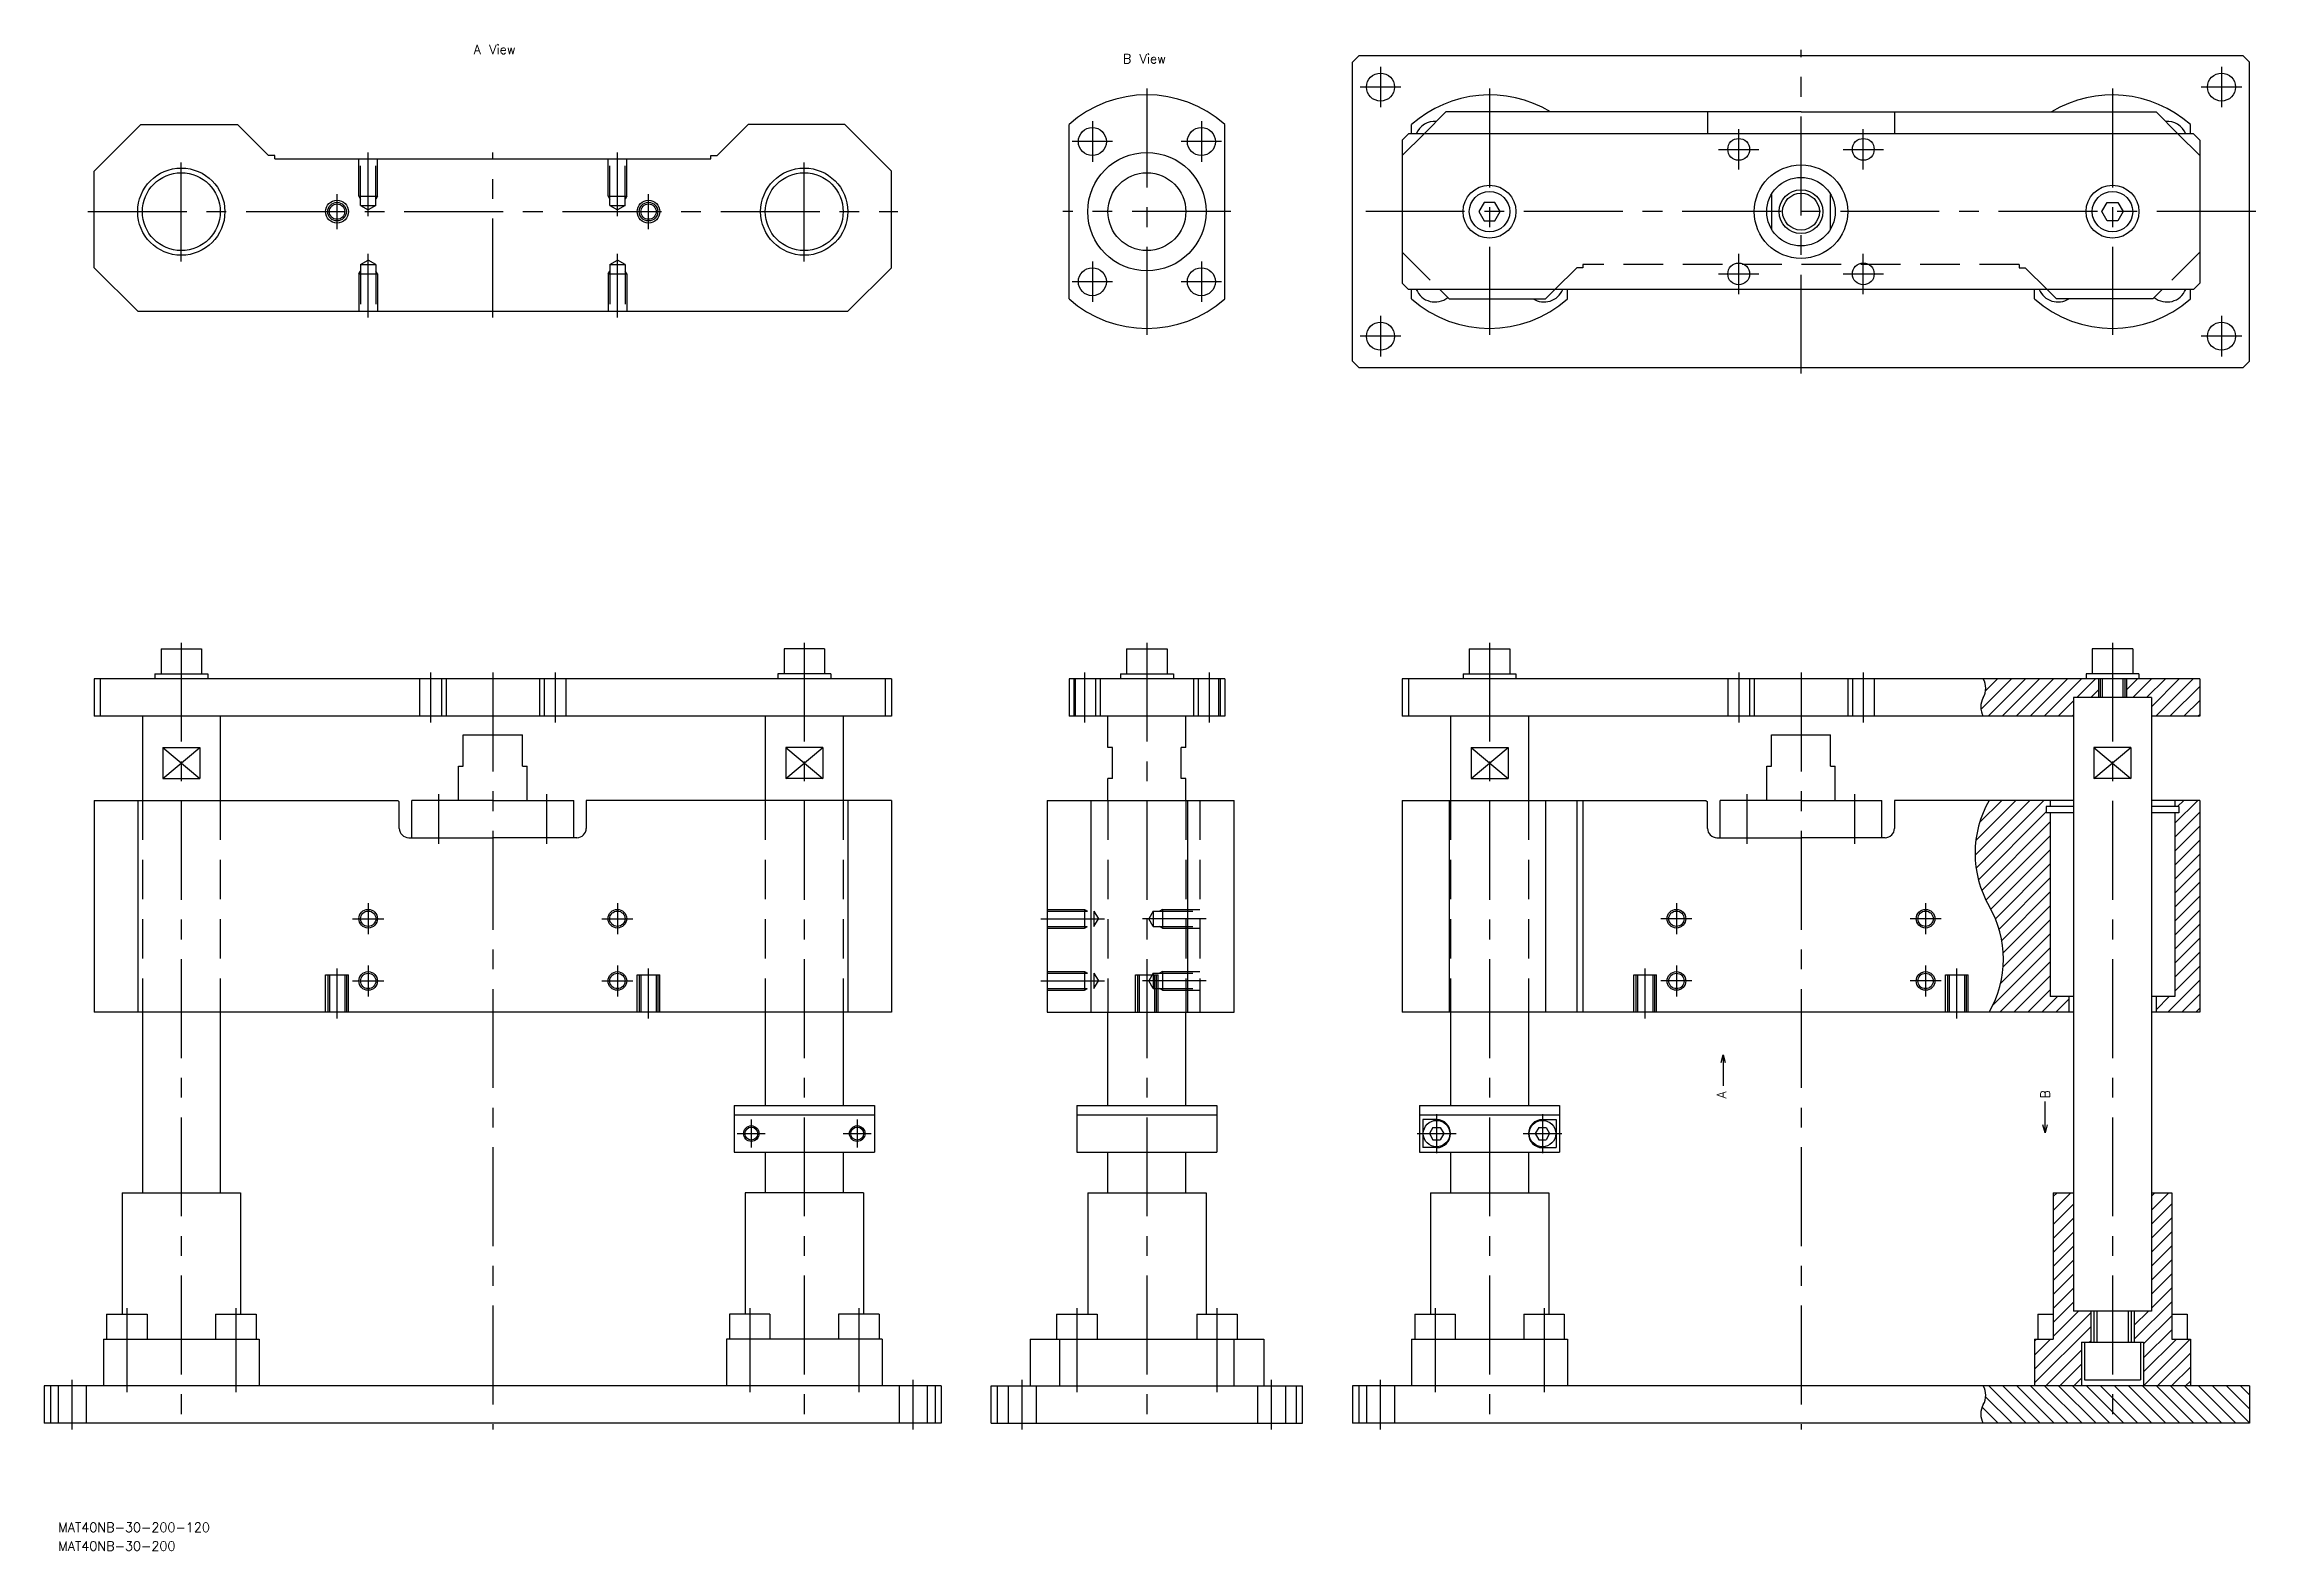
# Model space of a CAD drawing. Extents: x -354 to 356, y -430 to 54.
import ezdxf

# ---------------------------------------------------------------- set-up
doc = ezdxf.new("R2010")
doc.units = 0
doc.linetypes.add('CENTER', pattern=[50.8, 31.75, -6.35, 6.35, -6.35])
doc.linetypes.add('DASHED', pattern=[19.05, 12.7, -6.35])
doc.layers.get('0').update_dxf_attribs({"linetype": 'CONTINUOUS'})
doc.layers.add('CENTER', color=1, linetype='CENTER')
doc.styles.get("Standard").update_dxf_attribs({"font": 'txt.shx', "height": 3, "bigfont": 'bigfont.shx'})

# ---------------------------------------------------------------- blocks, each defined once
blk = doc.blocks.new('*U4')
at = {"color": 7, "linetype": 'CONTINUOUS'}
blk.add_text('MAT40NB-30-200-120', height=3, dxfattribs=at).set_placement((-349.54, -423.91))
blk = doc.blocks.new('*U5')
at = {"color": 7, "linetype": 'CONTINUOUS'}
blk.add_text('MAT40NB-30-200', height=3, dxfattribs=at).set_placement((-349.54, -429.93))
blk = doc.blocks.new('_OPEN30')
at = {"color": 0, "linetype": 'BYBLOCK'}
for p, q in [((-1, 0.27), (0, 0)), ((0, 0), (-1, -0.27)), ((0, 0), (-1, 0))]:
    blk.add_line(p, q, dxfattribs=at)
blk = doc.blocks.new('*U6')
at = {"color": 137, "linetype": 'CONTINUOUS'}
blk.add_lwpolyline([(185, -273.198), (185, -280.698)], dxfattribs=at)
at = {"color": 137, "linetype": 'CONTINUOUS', "xscale": 2.5, "yscale": 2.5, "zscale": 2.5, "rotation": 90}
blk.add_blockref('_OPEN30', (185, -270.698), dxfattribs=at)
blk = doc.blocks.new('*U7')
at = {"color": 137, "linetype": 'CONTINUOUS'}
blk.add_lwpolyline([(288.36, -293.2), (288.36, -285.7)], dxfattribs=at)
at = {"color": 137, "linetype": 'CONTINUOUS', "xscale": 2.5, "yscale": 2.5, "zscale": 2.5, "rotation": 270}
blk.add_blockref('_OPEN30', (288.36, -295.7), dxfattribs=at)
blk = doc.blocks.new('*U8')
at = {"color": 137, "linetype": 'CONTINUOUS'}
blk.add_text('A View', height=3, dxfattribs=at).set_placement((-216.13, 50.61))
blk = doc.blocks.new('*U9')
at = {"color": 137, "linetype": 'CONTINUOUS'}
blk.add_text('B View', height=3, dxfattribs=at).set_placement((-7.73, 47.61))
blk = doc.blocks.new('*U10')
at = {"color": 137, "linetype": 'CONTINUOUS'}
blk.add_text('A', height=3, rotation=90, dxfattribs=at).set_placement((186.02, -284.75))
blk = doc.blocks.new('*U11')
at = {"color": 137, "linetype": 'CONTINUOUS'}
blk.add_text('B', height=3, rotation=90, dxfattribs=at).set_placement((289.93, -284.75))

msp = doc.modelspace()

# ---------------------------------------------------------------- linework, layer by layer
at = {"color": 7, "linetype": 'CONTINUOUS'}
for p, q in [((66, 48), (68, 50)), ((352, 50), (68, 50)), ((354, 48), (352, 50)), ((66, -48), (66, 48)), ((354, -48), (354, 48)), ((96, 32), (89, 25)), ((210, 32), (96, 32)), ((180, 32), (180, 25)), ((210, 32), (324, 32)), ((240, 32), (240, 25)), ((324, 32), (331, 25)), ((-338, 13), (-323, 28)), ((-323, 28), (-292, 28)), ((-282, 18), (-292, 28)), ((-138, 18), (-128, 28)), ((-97, 28), (-128, 28)), ((-82, 13), (-97, 28)), ((-25, -27.95), (-25, 27.95)), ((25, -27.95), (25, 27.95)), ((82, 23), (84, 25)), ((82, 23), (82, -23)), ((336, 25), (84, 25)), ((85, 25), (85, 27.95)), ((335, 25), (335, 27.95)), ((338, 23), (336, 25)), ((338, 23), (338, -23)), ((-280, 18), (-282, 18)), ((-280, 17), (-280, 18)), ((-280, 17), (-140, 17)), ((-140, 17), (-140, 18)), ((-140, 18), (-138, 18)), ((-338, -18), (-338, 13)), ((-82, -18), (-82, 13)), ((108.28, 2.97), (106.57, 0)), ((106.57, 0), (108.28, -2.97)), ((111.71, 2.97), (108.28, 2.97)), ((113.43, 0), (111.71, 2.97)), ((111.71, -2.97), (113.43, 0)), ((200.5, 5.55), (200.5, -5.55)), ((219.5, -5.55), (219.5, 5.55)), ((306.57, 0), (308.29, 2.97)), ((308.29, -2.97), (306.57, 0)), ((308.29, 2.97), (311.71, 2.97)), ((311.71, 2.97), (313.43, 0)), ((313.43, 0), (311.71, -2.97)), ((108.28, -2.97), (111.71, -2.97)), ((311.71, -2.97), (308.29, -2.97)), ((-324, -32), (-338, -18)), ((-96, -32), (-82, -18)), ((82, -23), (84, -25)), ((336, -25), (84, -25)), ((85, -27.95), (85, -25)), ((94, -25), (97, -28)), ((97, -28), (128, -28)), ((131, -25), (128, -28)), ((135, -27.95), (135, -25)), ((285, -27.95), (285, -25)), ((289, -25), (292, -28)), ((323, -28), (292, -28)), ((326, -25), (323, -28)), ((335, -27.95), (335, -25)), ((338, -23), (336, -25)), ((-324, -32), (-96, -32)), ((66, -48), (68, -50)), ((354, -48), (352, -50)), ((68, -50), (352, -50)), ((-316.5, -140.4), (-316.5, -148.4)), ((-316.5, -140.4), (-303.5, -140.4)), ((-303.5, -140.4), (-303.5, -148.4)), ((-116.5, -140.4), (-116.5, -148.4)), ((-103.5, -140.4), (-116.5, -140.4)), ((-103.5, -140.4), (-103.5, -148.4)), ((-6.5, -140.4), (6.5, -140.4)), ((-6.5, -140.4), (-6.5, -148.4)), ((6.5, -140.4), (6.5, -148.4)), ((103.5, -140.4), (103.5, -148.4)), ((103.5, -140.4), (116.5, -140.4)), ((116.5, -140.4), (116.5, -148.4)), ((303.5, -140.4), (303.5, -148.4)), ((316.5, -140.4), (303.5, -140.4)), ((316.5, -140.4), (316.5, -148.4)), ((-318.5, -148.4), (-301.5, -148.4)), ((-318.5, -148.4), (-318.5, -150)), ((-301.5, -148.4), (-301.5, -150)), ((-101.5, -148.4), (-118.5, -148.4)), ((-118.5, -148.4), (-118.5, -150)), ((-101.5, -148.4), (-101.5, -150)), ((-8.5, -148.4), (8.5, -148.4)), ((-8.5, -148.4), (-8.5, -150)), ((8.5, -148.4), (8.5, -150)), ((101.5, -148.4), (118.5, -148.4)), ((101.5, -148.4), (101.5, -150)), ((118.5, -148.4), (118.5, -150)), ((318.5, -148.4), (301.5, -148.4)), ((301.5, -148.4), (301.5, -150)), ((318.5, -148.4), (318.5, -150)), ((-338, -150), (-338, -162)), ((-82, -150), (-338, -150)), ((-336, -150), (-336, -162)), ((-84, -150), (-84, -162)), ((-82, -150), (-82, -162)), ((25, -150), (-25, -150)), ((-25, -150), (-25, -162)), ((-23, -150), (-23, -162)), ((23, -150), (23, -162)), ((25, -150), (25, -162)), ((338, -150), (82, -150)), ((82, -150), (82, -162)), ((84, -150), (84, -162)), ((297.5, -156), (297.5, -353)), ((322.5, -156), (297.5, -156)), ((305.5, -150), (305.5, -156)), ((306, -150), (306, -156)), ((314, -150), (314, -156)), ((314.5, -150), (314.5, -156)), ((322.5, -156), (322.5, -353)), ((338, -150), (338, -162)), ((-82, -162), (-338, -162)), ((-322.5, -162), (-322.5, -189)), ((-297.5, -162), (-297.5, -189)), ((-122.5, -162), (-122.5, -189)), ((-97.5, -162), (-97.5, -189)), ((25, -162), (-25, -162)), ((-12.5, -172), (-12.5, -162)), ((12.5, -172), (12.5, -162)), ((297.5, -162), (82, -162)), ((97.5, -162), (97.5, -189)), ((122.5, -162), (122.5, -189)), ((338, -162), (322.6, -162)), ((-219.5, -168), (-200.5, -168)), ((-219.5, -178), (-219.5, -168)), ((-200.5, -178), (-200.5, -168)), ((200.5, -168), (219.5, -168)), ((200.5, -178), (200.5, -168)), ((219.5, -178), (219.5, -168)), ((-315.94, -172), (-304.06, -172)), ((-315.94, -172), (-315.94, -182)), ((-304.06, -172), (-304.06, -182)), ((-104.06, -172), (-115.94, -172)), ((-115.94, -172), (-115.94, -182)), ((-104.06, -172), (-104.06, -182)), ((-11, -172), (-12.5, -172)), ((-11, -182), (-11, -172)), ((12.5, -172), (11, -172)), ((11, -182), (11, -172)), ((104.06, -172), (115.94, -172)), ((104.06, -172), (104.06, -182)), ((115.94, -172), (115.94, -182)), ((315.94, -172), (304.06, -172)), ((304.06, -172), (304.06, -182)), ((315.94, -172), (315.94, -182)), ((-315.94, -182), (-304.06, -182)), ((-221, -189), (-221, -178)), ((-221, -178), (-219.5, -178)), ((-200.5, -178), (-199, -178)), ((-199, -189), (-199, -178)), ((-104.06, -182), (-115.94, -182)), ((-12.5, -189), (-12.5, -182)), ((-11, -182), (-12.5, -182)), ((12.5, -182), (11, -182)), ((12.5, -189), (12.5, -182)), ((104.06, -182), (115.94, -182)), ((199, -189), (199, -178)), ((199, -178), (200.5, -178)), ((219.5, -178), (221, -178)), ((221, -189), (221, -178)), ((315.94, -182), (304.06, -182)), ((-338, -189), (-338, -257)), ((-338, -189), (-240.5, -189)), ((-324, -189), (-324, -257)), ((-240.5, -189), (-240, -189.5)), ((-240, -198), (-240, -189.5)), ((-236, -201), (-236, -189)), ((-210, -189), (-236, -189)), ((-210, -189), (-184, -189)), ((-184, -201), (-184, -189)), ((-180, -189), (-180, -198)), ((-82, -189), (-180, -189)), ((-96, -189), (-96, -257)), ((-82, -189), (-82, -257)), ((-32, -189), (28, -189)), ((-32, -189), (-32, -257)), ((-18, -189), (-18, -257)), ((13, -189), (13, -257)), ((28, -257), (28, -189)), ((82, -189), (82, -257)), ((82, -189), (179.5, -189)), ((97, -189), (97, -257)), ((128, -189), (128, -257)), ((138, -189), (138, -257)), ((140, -189), (140, -257)), ((179.5, -189), (180, -189.5)), ((180, -198), (180, -189.5)), ((184, -201), (184, -189)), ((210, -189), (184, -189)), ((210, -189), (236, -189)), ((236, -201), (236, -189)), ((240, -189), (240, -198)), ((297.5, -189), (240, -189)), ((288.75, -191), (288.75, -193)), ((297.5, -191), (288.75, -191)), ((290, -189), (290, -191)), ((338, -189), (322.5, -189)), ((331.25, -191), (322.5, -191)), ((330, -189), (330, -191)), ((331.25, -191), (331.25, -193)), ((338, -189), (338, -257)), ((297.5, -193), (288.75, -193)), ((290, -193), (290, -252)), ((331.25, -193), (322.5, -193)), ((330, -193), (330, -252)), ((-237, -201), (-210, -201)), ((-183, -201), (-210, -201)), ((183, -201), (210, -201)), ((237, -201), (210, -201)), ((297.5, -252), (290, -252)), ((296, -252), (296, -257)), ((330, -252), (322.5, -252)), ((324, -252), (324, -257)), ((-82, -257), (-338, -257)), ((-322.5, -257), (-322.5, -315)), ((-297.5, -257), (-297.5, -315)), ((-122.5, -257), (-122.5, -287)), ((-97.5, -257), (-97.5, -287)), ((-32, -257), (28, -257)), ((-12.5, -287), (-12.5, -257)), ((12.5, -287), (12.5, -257)), ((297.5, -257), (82, -257)), ((97.5, -257), (97.5, -287)), ((122.5, -257), (122.5, -287)), ((338, -257), (322.5, -257)), ((-132.5, -287), (-87.5, -287)), ((-132.5, -287), (-132.5, -302)), ((-132.5, -290), (-87.5, -290)), ((-87.5, -287), (-87.5, -302)), ((-22.5, -287), (22.5, -287)), ((-22.5, -287), (-22.5, -302)), ((-22.5, -290), (22.5, -290)), ((22.5, -287), (22.5, -302)), ((87.5, -287), (132.5, -287)), ((87.5, -287), (87.5, -302)), ((87.5, -290), (132.5, -290)), ((132.5, -287), (132.5, -302)), ((93, -291.5), (88.62, -291.5)), ((88.62, -291.5), (88.62, -300.5)), ((91.85, -294), (90.69, -296)), ((90.69, -296), (91.85, -298)), ((91.85, -294), (94.15, -294)), ((91.85, -298), (94.15, -298)), ((94.15, -294), (95.31, -296)), ((95.31, -296), (94.15, -298)), ((125.85, -294), (124.69, -296)), ((124.69, -296), (125.85, -298)), ((125.85, -294), (128.15, -294)), ((125.85, -298), (128.15, -298)), ((127, -291.5), (131.38, -291.5)), ((128.15, -294), (129.31, -296)), ((129.31, -296), (128.15, -298)), ((131.38, -291.5), (131.38, -300.5)), ((-132.5, -302), (-87.5, -302)), ((-122.5, -302), (-122.5, -315)), ((-97.5, -302), (-97.5, -315)), ((-22.5, -302), (22.5, -302)), ((-12.5, -315), (-12.5, -302)), ((12.5, -315), (12.5, -302)), ((87.5, -302), (132.5, -302)), ((93, -300.5), (88.62, -300.5)), ((97.5, -302), (97.5, -315)), ((122.5, -302), (122.5, -315)), ((127, -300.5), (131.38, -300.5)), ((-329, -315), (-291, -315)), ((-329, -315), (-329, -354)), ((-291, -315), (-291, -354)), ((-91, -315), (-129, -315)), ((-129, -315), (-129, -354)), ((-91, -315), (-91, -354)), ((-19, -315), (19, -315)), ((-19, -315), (-19, -354)), ((19, -315), (19, -354)), ((91, -315), (129, -315)), ((91, -315), (91, -354)), ((129, -315), (129, -354)), ((291, -315), (297.5, -315)), ((291, -315), (291, -362)), ((322.5, -315), (329, -315)), ((329, -315), (329, -362)), ((-334, -354), (-321, -354)), ((-334, -354), (-334, -362)), ((-321, -354), (-321, -362)), ((-299, -354), (-286, -354)), ((-299, -354), (-299, -362)), ((-286, -354), (-286, -362)), ((-121, -354), (-134, -354)), ((-134, -354), (-134, -362)), ((-121, -354), (-121, -362)), ((-86, -354), (-99, -354)), ((-99, -354), (-99, -362)), ((-86, -354), (-86, -362)), ((-29, -354), (-16, -354)), ((-29, -354), (-29, -362)), ((-16, -354), (-16, -362)), ((16, -354), (29, -354)), ((16, -354), (16, -362)), ((29, -354), (29, -362)), ((86, -354), (99, -354)), ((86, -354), (86, -362)), ((99, -354), (99, -362)), ((121, -354), (134, -354)), ((121, -354), (121, -362)), ((134, -354), (134, -362)), ((286, -354), (286, -362)), ((286, -354), (291, -354)), ((322.5, -353), (297.5, -353)), ((303, -353), (303, -363)), ((304, -353), (304, -363)), ((316, -353), (316, -363)), ((317, -353), (317, -363)), ((329, -354), (334, -354)), ((334, -354), (334, -362)), ((-335, -362), (-335, -377)), ((-335, -362), (-285, -362)), ((-285, -362), (-285, -377)), ((-135, -362), (-135, -377)), ((-85, -362), (-135, -362)), ((-85, -362), (-85, -377)), ((-37.5, -362), (37.5, -362)), ((-37.5, -362), (-37.5, -377)), ((-27.95, -377), (-27.95, -362)), ((27.95, -362), (27.95, -377)), ((37.5, -362), (37.5, -377)), ((85, -362), (85, -377)), ((85, -362), (135, -362)), ((135, -362), (135, -377)), ((285, -362), (285, -377)), ((285, -362), (291, -362)), ((329, -362), (335, -362)), ((335, -362), (335, -377)), ((300, -363), (300, -377)), ((300, -363), (320, -363)), ((301, -363), (301, -375)), ((319, -363), (319, -375)), ((320, -363), (320, -377)), ((301, -375), (319, -375)), ((-354, -377), (-354, -389)), ((-66, -377), (-354, -377)), ((-352, -377), (-352, -389)), ((-68, -377), (-68, -389)), ((-66, -377), (-66, -389)), ((-50, -377), (50, -377)), ((-50, -389), (-50, -377)), ((-48, -389), (-48, -377)), ((48, -389), (48, -377)), ((50, -389), (50, -377)), ((354, -377), (66, -377)), ((66, -377), (66, -389)), ((68, -377), (68, -389)), ((354, -377), (354, -389)), ((-66, -389), (-354, -389)), ((-50, -389), (50, -389)), ((354, -389), (66, -389))]:
    msp.add_line(p, q, dxfattribs=at)
at = {"color": 3, "linetype": 'DASHED'}
for p, q in [((89, 25), (82, 18)), ((331, 25), (338, 18)), ((-253, 5), (-253, 17)), ((-252.46, 2), (-252.46, 17)), ((-247.54, 2), (-247.54, 17)), ((-247, 5), (-247, 17)), ((-173, 5), (-173, 17)), ((-172.46, 2), (-172.46, 17)), ((-167.54, 2), (-167.54, 17)), ((-167, 5), (-167, 17)), ((82, 18), (82, -13)), ((338, 18), (338, -13)), ((-253, 5), (-252.46, 4.06)), ((-253, 5), (-247, 5)), ((-252.46, 2), (-250, 0.58)), ((-252.46, 2), (-247.54, 2)), ((-247.54, 2), (-250, 0.58)), ((-247, 5), (-247.54, 4.06)), ((-173, 5), (-167, 5)), ((-173, 5), (-172.46, 4.06)), ((-172.46, 2), (-167.54, 2)), ((-172.46, 2), (-170, 0.58)), ((-167.54, 2), (-170, 0.58)), ((-167, 5), (-167.54, 4.06)), ((82, -13), (94, -25)), ((338, -13), (326, -25)), ((-253, -20), (-252.46, -19.06)), ((-253, -20), (-253, -32)), ((-253, -20), (-247, -20)), ((-252.46, -17), (-250, -15.58)), ((-252.46, -17), (-252.46, -32)), ((-252.46, -17), (-247.54, -17)), ((-247.54, -17), (-250, -15.58)), ((-247.54, -17), (-247.54, -32)), ((-247, -20), (-247.54, -19.06)), ((-247, -20), (-247, -32)), ((-173, -20), (-172.46, -19.06)), ((-173, -20), (-167, -20)), ((-173, -20), (-173, -32)), ((-172.46, -17), (-170, -15.58)), ((-172.46, -17), (-172.46, -32)), ((-172.46, -17), (-167.54, -17)), ((-167.54, -17), (-170, -15.58)), ((-167.54, -17), (-167.54, -32)), ((-167, -20), (-167.54, -19.06)), ((-167, -20), (-167, -32)), ((138, -18), (131, -25)), ((140, -18), (138, -18)), ((280, -17), (140, -17)), ((140, -17), (140, -18)), ((280, -17), (280, -18)), ((280, -18), (282, -18)), ((282, -18), (289, -25)), ((-233.5, -150), (-233.5, -162)), ((-226.5, -150), (-226.5, -162)), ((-225, -150), (-225, -162)), ((-195, -150), (-195, -162)), ((-193.5, -150), (-193.5, -162)), ((-186.5, -150), (-186.5, -162)), ((-23.5, -150), (-23.5, -162)), ((-16.5, -150), (-16.5, -162)), ((-15, -150), (-15, -162)), ((15, -150), (15, -162)), ((16.5, -150), (16.5, -162)), ((23.5, -150), (23.5, -162)), ((186.5, -150), (186.5, -162)), ((193.5, -150), (193.5, -162)), ((195, -150), (195, -162)), ((225, -150), (225, -162)), ((226.5, -150), (226.5, -162)), ((233.5, -150), (233.5, -162)), ((-322.5, -189), (-322.5, -257)), ((-297.5, -189), (-297.5, -257)), ((-122.5, -189), (-122.5, -257)), ((-97.5, -189), (-97.5, -257)), ((-12.5, -189), (-12.5, -257)), ((12.5, -189), (12.5, -257)), ((17, -189), (17, -257)), ((97.5, -189), (97.5, -257)), ((122.5, -189), (122.5, -257)), ((-32, -224), (-20, -224)), ((-32, -224.54), (-17, -224.54)), ((-20, -224), (-20, -230)), ((-20, -224), (-19.06, -224.54)), ((-17, -224.54), (-17, -229.46)), ((-17, -224.54), (-15.58, -227)), ((-17, -229.46), (-15.58, -227)), ((2, -224.54), (0.58, -227)), ((2, -229.46), (0.58, -227)), ((2, -224.54), (2, -229.46)), ((2, -224.54), (17, -224.54)), ((5, -224), (4.06, -224.54)), ((5, -224), (5, -230)), ((5, -224), (17, -224)), ((-32, -229.46), (-17, -229.46)), ((-32, -230), (-20, -230)), ((-20, -230), (-19.06, -229.46)), ((2, -229.46), (17, -229.46)), ((5, -230), (4.06, -229.46)), ((5, -230), (17, -230)), ((-263.65, -257), (-263.65, -245)), ((-263.65, -245), (-256.35, -245)), ((-263, -245), (-263, -257)), ((-262.46, -245), (-262.46, -257)), ((-257.54, -245), (-257.54, -257)), ((-257, -245), (-257, -257)), ((-256.35, -257), (-256.35, -245)), ((-163.65, -257), (-163.65, -245)), ((-163.65, -245), (-156.35, -245)), ((-163, -245), (-163, -257)), ((-162.46, -245), (-162.46, -257)), ((-157.54, -245), (-157.54, -257)), ((-157, -245), (-157, -257)), ((-156.35, -257), (-156.35, -245)), ((-32, -244), (-20, -244)), ((-32, -244.54), (-17, -244.54)), ((-20, -244), (-20, -250)), ((-20, -244), (-19.06, -244.54)), ((-17, -244.54), (-17, -249.46)), ((-17, -244.54), (-15.58, -247)), ((-17, -249.46), (-15.58, -247)), ((-3.65, -257), (-3.65, -245)), ((-3.65, -245), (3.65, -245)), ((-3, -245), (-3, -257)), ((-2.46, -245), (-2.46, -257)), ((2, -244.54), (0.58, -247)), ((2, -249.46), (0.58, -247)), ((2, -244.54), (2, -249.46)), ((2, -244.54), (17, -244.54)), ((2.46, -245), (2.46, -257)), ((3, -245), (3, -257)), ((3.65, -257), (3.65, -245)), ((5, -244), (4.06, -244.54)), ((5, -244), (5, -250)), ((5, -244), (17, -244)), ((156.35, -257), (156.35, -245)), ((156.35, -245), (163.65, -245)), ((157, -245), (157, -257)), ((157.54, -245), (157.54, -257)), ((162.46, -245), (162.46, -257)), ((163, -245), (163, -257)), ((163.65, -257), (163.65, -245)), ((256.35, -257), (256.35, -245)), ((256.35, -245), (263.65, -245)), ((257, -245), (257, -257)), ((257.54, -245), (257.54, -257)), ((262.46, -245), (262.46, -257)), ((263, -245), (263, -257)), ((263.65, -257), (263.65, -245)), ((-32, -249.46), (-17, -249.46)), ((-32, -250), (-20, -250)), ((-20, -250), (-19.06, -249.46)), ((2, -249.46), (17, -249.46)), ((5, -250), (4.06, -249.46)), ((5, -250), (17, -250)), ((-349.5, -377), (-349.5, -389)), ((-340.5, -377), (-340.5, -389)), ((-79.5, -377), (-79.5, -389)), ((-70.5, -377), (-70.5, -389)), ((-44.5, -377), (-44.5, -389)), ((-35.5, -377), (-35.5, -389)), ((35.5, -377), (35.5, -389)), ((44.5, -377), (44.5, -389)), ((70.5, -377), (70.5, -389)), ((79.5, -377), (79.5, -389))]:
    msp.add_line(p, q, dxfattribs=at)
at = {"color": 3, "linetype": 'CONTINUOUS'}
for p, q in [((267.76, -159.83), (277.58, -150)), ((269.25, -153.84), (273.09, -150)), ((270.07, -162), (282.07, -150)), ((274.56, -162), (286.56, -150)), ((279.05, -162), (291.05, -150)), ((283.54, -162), (295.54, -150)), ((288.03, -162), (300.03, -150)), ((298.52, -156), (304.52, -150)), ((303.01, -156), (305.5, -153.51)), ((306.68, -150), (306.68, -156)), ((313.32, -150), (313.32, -156)), ((314.5, -153.49), (317.99, -150)), ((316.48, -156), (322.48, -150)), ((320.97, -156), (326.97, -150)), ((322.5, -158.96), (331.46, -150)), ((323.95, -162), (335.95, -150)), ((328.44, -162), (338, -152.44)), ((292.52, -162), (297.5, -157.02)), ((297.01, -162), (297.5, -161.51)), ((332.93, -162), (338, -156.93)), ((337.42, -162), (338, -161.42)), ((-315.94, -182), (-304.06, -172)), ((-315.94, -172), (-304.06, -182)), ((-115.94, -182), (-104.06, -172)), ((-115.94, -172), (-104.06, -182)), ((104.06, -172), (115.94, -182)), ((104.06, -182), (115.94, -172)), ((304.06, -172), (315.94, -182)), ((304.06, -182), (315.94, -172)), ((265.89, -206.6), (283.48, -189)), ((266.13, -201.86), (278.99, -189)), ((266.22, -210.76), (287.97, -189)), ((267.33, -196.17), (274.5, -189)), ((330, -196.36), (337.36, -189)), ((330.87, -191), (332.87, -189)), ((266.96, -214.5), (288.75, -192.71)), ((268.04, -217.92), (290, -195.95)), ((330, -200.85), (338, -192.85)), ((330, -205.34), (338, -197.34)), ((269.39, -221.05), (290, -200.44)), ((270.97, -223.96), (290, -204.93)), ((330, -209.84), (338, -201.84)), ((272.41, -227.01), (290, -209.42)), ((330, -214.33), (338, -206.33)), ((330, -218.82), (338, -210.82)), ((273.59, -230.33), (290, -213.91)), ((274.45, -233.96), (290, -218.4)), ((330, -223.31), (338, -215.31)), ((330, -227.8), (338, -219.8)), ((274.93, -237.96), (290, -222.89)), ((330, -232.29), (338, -224.29)), ((274.09, -247.79), (290, -231.87)), ((274.9, -242.48), (290, -227.38)), ((330, -236.78), (338, -228.78)), ((330, -241.27), (338, -233.27)), ((271.63, -254.73), (290, -236.36)), ((273.85, -257), (290, -240.85)), ((330, -245.76), (338, -237.76)), ((278.34, -257), (290, -245.34)), ((327.74, -257), (338, -246.74)), ((330, -250.25), (338, -242.25)), ((282.84, -257), (290, -249.84)), ((287.33, -257), (292.33, -252)), ((291.82, -257), (296, -252.82)), ((324, -256.25), (328.25, -252)), ((332.23, -257), (338, -251.23)), ((336.72, -257), (338, -255.72)), ((291, -316.19), (292.19, -315)), ((291, -320.68), (296.68, -315)), ((291, -325.17), (297.5, -318.67)), ((322.5, -316.12), (323.62, -315)), ((322.5, -320.61), (328.11, -315)), ((322.5, -325.1), (329, -318.6)), ((291, -329.66), (297.5, -323.16)), ((322.5, -329.59), (329, -323.09)), ((291, -334.15), (297.5, -327.65)), ((291, -338.64), (297.5, -332.14)), ((322.5, -334.08), (329, -327.58)), ((322.5, -338.57), (329, -332.07)), ((291, -343.13), (297.5, -336.63)), ((322.5, -343.06), (329, -336.56)), ((291, -347.62), (297.5, -341.12)), ((291, -352.11), (297.5, -345.61)), ((322.5, -347.55), (329, -341.05)), ((322.5, -352.04), (329, -345.54)), ((285, -371.58), (303, -353.58)), ((291, -356.6), (297.5, -350.1)), ((291, -361.09), (299.09, -353)), ((304.95, -353), (304.95, -363)), ((315.05, -353), (315.05, -363)), ((317, -362.03), (329, -350.03)), ((317, -353.05), (317.05, -353)), ((317, -357.54), (321.54, -353)), ((320, -363.52), (329, -354.52)), ((285, -376.07), (303, -358.07)), ((285, -362.6), (285.6, -362)), ((285, -367.09), (290.09, -362)), ((320, -368.01), (329, -359.01)), ((320, -372.5), (330.5, -362)), ((320, -376.99), (334.99, -362)), ((288.56, -377), (300, -365.56)), ((302.56, -363), (303, -362.56)), ((324.48, -377), (335, -366.48)), ((293.05, -377), (300, -370.05)), ((297.54, -377), (300, -374.54)), ((328.97, -377), (335, -370.97)), ((333.46, -377), (335, -375.46)), ((277.77, -389), (269.28, -380.52)), ((282.26, -389), (270.26, -377)), ((286.75, -389), (274.75, -377)), ((291.24, -389), (279.24, -377)), ((295.73, -389), (283.73, -377)), ((300.22, -389), (288.22, -377)), ((304.71, -389), (292.71, -377)), ((309.2, -389), (297.2, -377)), ((313.69, -389), (301.69, -377)), ((318.18, -389), (306.18, -377)), ((322.67, -389), (310.67, -377)), ((327.16, -389), (315.16, -377)), ((331.65, -389), (319.65, -377)), ((336.14, -389), (324.14, -377)), ((340.63, -389), (328.63, -377)), ((345.12, -389), (333.12, -377)), ((349.61, -389), (337.61, -377)), ((354, -388.9), (342.1, -377)), ((354, -384.41), (346.59, -377)), ((354, -379.92), (351.08, -377)), ((273.28, -389), (268.11, -383.83))]:
    msp.add_line(p, q, dxfattribs=at)
at = {"color": 7, "linetype": 'CONTINUOUS'}
for centre, radius in [((75, 40), 4.5), ((345, 40), 4.5), ((-17.5, 22.5), 4.5), ((17.5, 22.5), 4.5), ((190, 20), 3.5), ((230, 20), 3.5), ((0, 0), 19), ((210, 0), 15), ((-310, 0), 14), ((-310, 0), 12.5), ((-110, 0), 14), ((-110, 0), 12.5), ((0, 0), 12.5), ((110, 0), 8.5), ((210, 0), 11), ((310, 0), 8.5), ((-260, 0), 3.65), ((-260, 0), 2.46), ((-160, 0), 3.65), ((-160, 0), 2.46), ((110, 0), 6.5), ((210, 0), 5.92), ((310, 0), 6.5), ((-17.5, -22.5), 4.5), ((17.5, -22.5), 4.5), ((190, -20), 3.5), ((230, -20), 3.5), ((75, -40), 4.5), ((345, -40), 4.5), ((-250, -227), 2.46), ((-170, -227), 2.46), ((170, -227), 2.46), ((250, -227), 2.46), ((-250, -247), 2.46), ((-170, -247), 2.46), ((170, -247), 2.46), ((250, -247), 2.46), ((-127, -296), 2.07), ((-93, -296), 2.07), ((93, -296), 4.25), ((127, -296), 4.25)]:
    msp.add_circle(centre, radius, dxfattribs=at)
at = {"color": 3, "linetype": 'CONTINUOUS'}
for centre, radius in [((-260, 0), 3), ((-160, 0), 3), ((210, 0), 7), ((-250, -227), 3), ((-170, -227), 3), ((170, -227), 3), ((250, -227), 3), ((-250, -247), 3), ((-170, -247), 3), ((170, -247), 3), ((250, -247), 3), ((-127, -296), 2.5), ((-93, -296), 2.5)]:
    msp.add_circle(centre, radius, dxfattribs=at)
at = {"color": 7, "linetype": 'CONTINUOUS'}
for centre, radius, start, end in [((0, 0), 37.5, 48.18969, 131.81031), ((110, 0), 37.5, 58.57609, 131.81031), ((310, 0), 37.5, 48.18969, 121.42391), ((92.5, 22.5), 6.5, 85.74654, 157.38014), ((327.5, 22.5), 6.5, 22.61986, 94.25346), ((0, 0), 37.5, 228.18969, 311.81031), ((110, 0), 37.5, 228.18969, 311.81031), ((92.5, -22.5), 6.5, 202.61986, 308.75468), ((127.5, -22.5), 6.5, 237.79577, 337.38014), ((310, 0), 37.5, 228.18969, 311.81031), ((292.5, -22.5), 6.5, 202.61986, 302.20423), ((327.5, -22.5), 6.5, 231.24532, 337.38014), ((-237, -198), 3, 180, 270), ((-183, -198), 3, 270, 0), ((183, -198), 3, 180, 270), ((237, -198), 3, 270, 0), ((93, -296), 4.5, 270, 90), ((127, -296), 4.5, 90, 270)]:
    msp.add_arc(centre, radius, start, end, dxfattribs=at)
at = {"color": 3, "linetype": 'CONTINUOUS'}
for centre, radius, start, end in [((273.7, -159), 6, 150.00001, 209.99997), ((263.31, -153), 6, 330, 30), ((299.88, -206), 34, 150, 210), ((240.99, -240), 34, 330.00003, 29.99999), ((273.7, -386), 6, 150.00001, 209.99997), ((263.31, -380), 6, 330, 30)]:
    msp.add_arc(centre, radius, start, end, dxfattribs=at)
at = {"layer": 'CENTER', "color": 1, "linetype": 'CENTER'}
for p, q in [((210, -52), (210, 52)), ((75, 46.5), (75, 33.5)), ((345, 46.5), (345, 33.5)), ((0, 39.5), (0, -39.5)), ((81.5, 40), (68.5, 40)), ((110, 39.5), (110, -39.5)), ((310, 39.5), (310, -39.5)), ((351.5, 40), (338.5, 40)), ((-17.5, 29), (-17.5, 16)), ((17.5, 29), (17.5, 16)), ((-11, 22.5), (-24, 22.5)), ((24, 22.5), (11, 22.5)), ((190, 13.5), (190, 26.5)), ((230, 13.5), (230, 26.5)), ((-310, -16), (-310, 16)), ((-250, -1.42), (-250, 19)), ((-210, -34), (-210, 19)), ((-170, -1.42), (-170, 19)), ((-110, -16), (-110, 16)), ((183.5, 20), (196.5, 20)), ((223.5, 20), (236.5, 20)), ((-340, 0), (-80, 0)), ((-260, -5.65), (-260, 5.65)), ((-160, -5.65), (-160, 5.65)), ((27, 0), (-27, 0)), ((356, 0), (64, 0)), ((-250, -34), (-250, -13.58)), ((-170, -34), (-170, -13.58)), ((190, -26.5), (190, -13.5)), ((230, -26.5), (230, -13.5)), ((-17.5, -16), (-17.5, -29)), ((17.5, -16), (17.5, -29)), ((183.5, -20), (196.5, -20)), ((223.5, -20), (236.5, -20)), ((-11, -22.5), (-24, -22.5)), ((24, -22.5), (11, -22.5)), ((75, -33.5), (75, -46.5)), ((345, -33.5), (345, -46.5)), ((81.5, -40), (68.5, -40)), ((351.5, -40), (338.5, -40)), ((-310, -138.4), (-310, -391)), ((-110, -138.4), (-110, -391)), ((0, -138.4), (0, -391)), ((110, -138.4), (110, -391)), ((310, -138.4), (310, -391)), ((-230, -148), (-230, -164)), ((-210, -148), (-210, -391)), ((-190, -148), (-190, -164)), ((-20, -148), (-20, -164)), ((20, -148), (20, -164)), ((190, -148), (190, -164)), ((210, -148), (210, -391)), ((230, -148), (230, -164)), ((-227.32, -203), (-227.32, -187)), ((-192.68, -203), (-192.68, -187)), ((192.68, -203), (192.68, -187)), ((227.32, -203), (227.32, -187)), ((-255, -227), (-245, -227)), ((-250, -222), (-250, -232)), ((-175, -227), (-165, -227)), ((-170, -222), (-170, -232)), ((-34, -227), (-13.58, -227)), ((19, -227), (-1.42, -227)), ((175, -227), (165, -227)), ((170, -222), (170, -232)), ((255, -227), (245, -227)), ((250, -222), (250, -232)), ((-260, -259), (-260, -243)), ((-255, -247), (-245, -247)), ((-250, -242), (-250, -252)), ((-175, -247), (-165, -247)), ((-170, -242), (-170, -252)), ((-160, -259), (-160, -243)), ((-34, -247), (-13.58, -247)), ((19, -247), (-1.42, -247)), ((160, -259), (160, -243)), ((175, -247), (165, -247)), ((170, -242), (170, -252)), ((255, -247), (245, -247)), ((250, -242), (250, -252)), ((260, -259), (260, -243)), ((93, -289.75), (93, -302.25)), ((127, -289.75), (127, -302.25)), ((-131.5, -296), (-122.5, -296)), ((-127, -291.5), (-127, -300.5)), ((-97.5, -296), (-88.5, -296)), ((-93, -291.5), (-93, -300.5)), ((86.75, -296), (99.25, -296)), ((120.75, -296), (133.25, -296)), ((-327.5, -352), (-327.5, -379)), ((-292.5, -352), (-292.5, -379)), ((-127.5, -352), (-127.5, -379)), ((-92.5, -352), (-92.5, -379)), ((-22.5, -352), (-22.5, -379)), ((22.5, -352), (22.5, -379)), ((92.5, -352), (92.5, -379)), ((127.5, -352), (127.5, -379)), ((-345, -391), (-345, -375)), ((-75, -391), (-75, -375)), ((-40, -391), (-40, -375)), ((40, -391), (40, -375)), ((75, -391), (75, -375))]:
    msp.add_line(p, q, dxfattribs=at)

# ---------------------------------------------------------------- block references
at = {"color": 7, "linetype": 'CONTINUOUS'}
for name in ['*U8', '*U9', '*U6', '*U10', '*U11', '*U7', '*U4', '*U5']:
    msp.add_blockref(name, (0, 0), dxfattribs=at)

doc.saveas('drawing.dxf')
